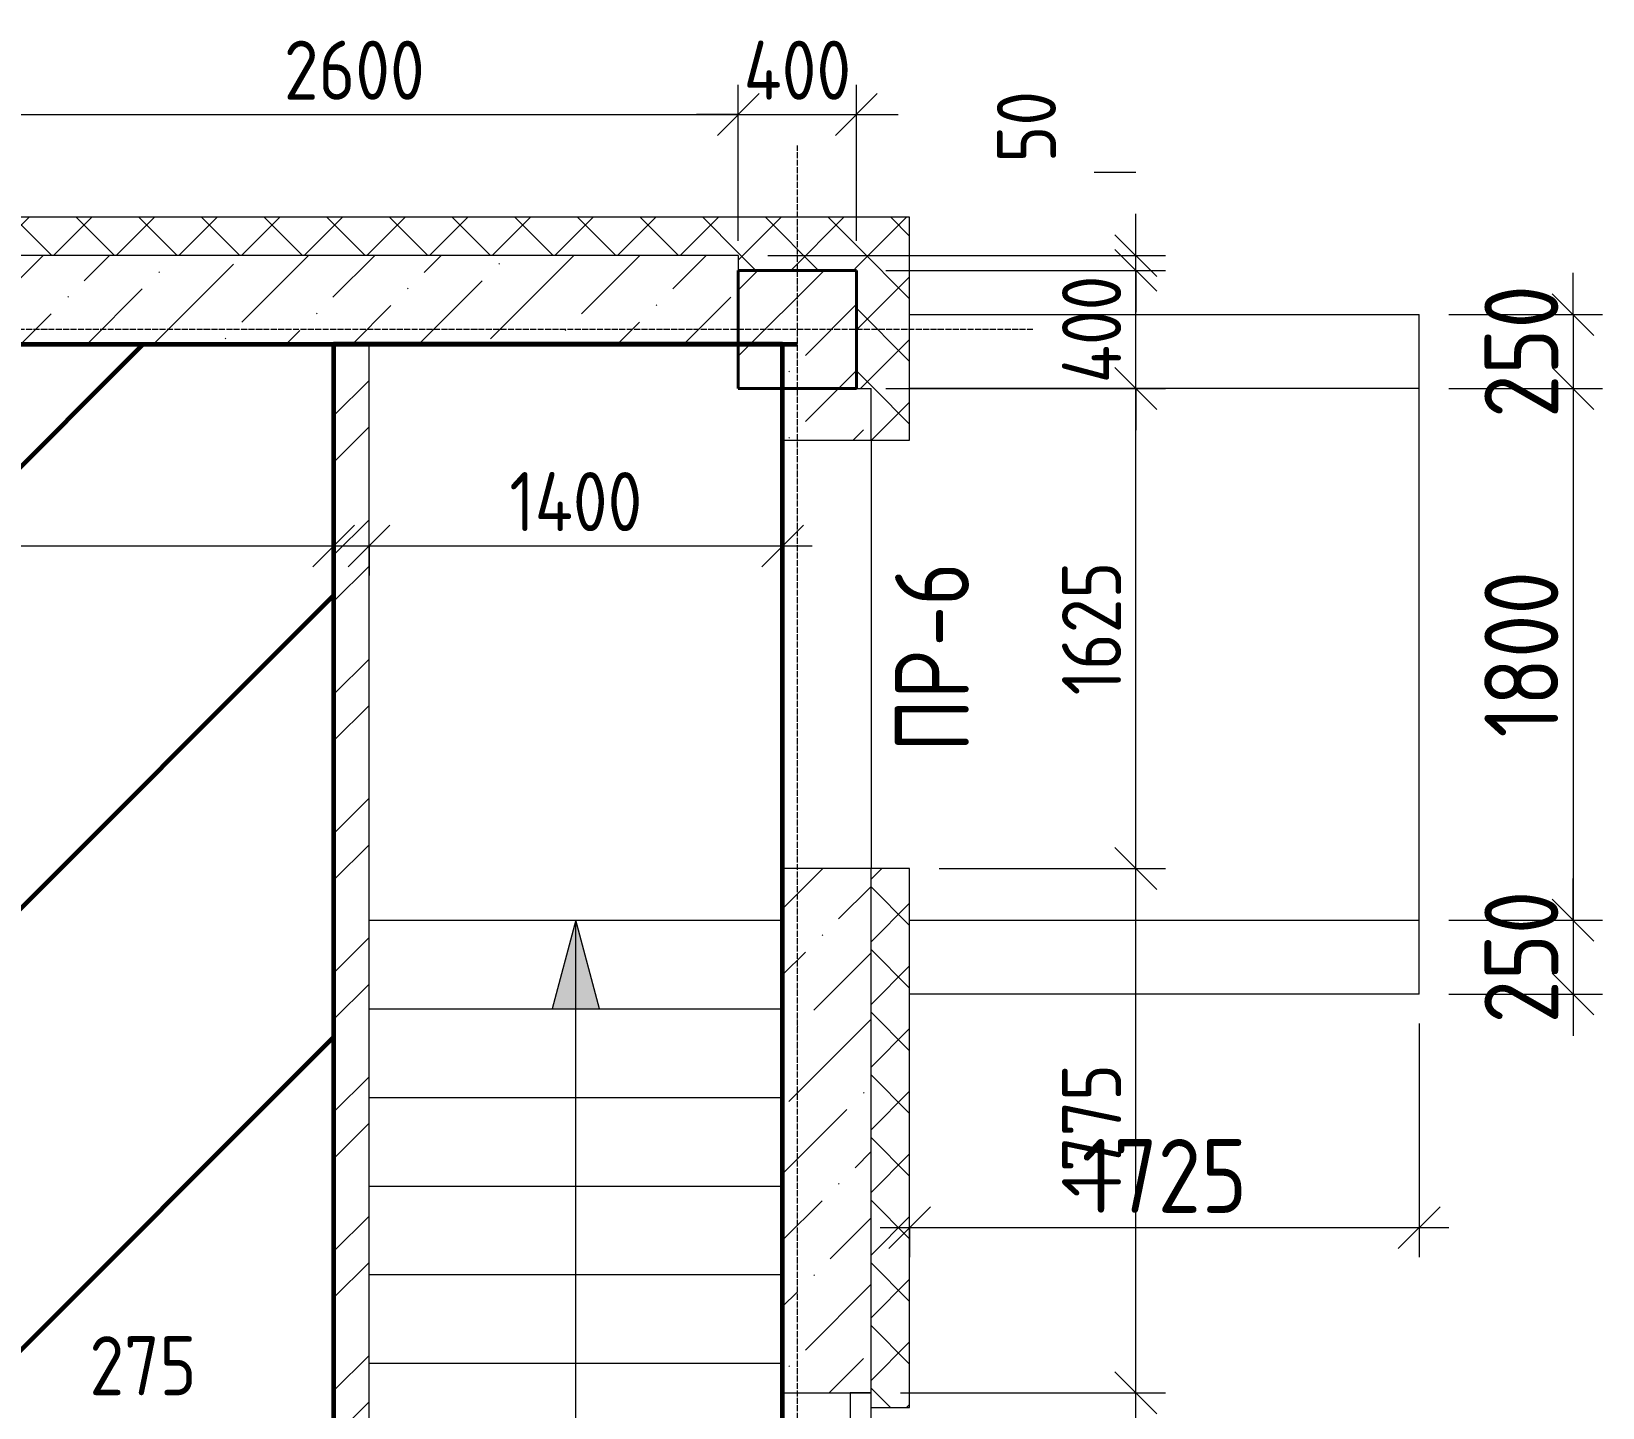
# Model space of a CAD drawing. Header units: millimetres. Extents: x -56773 to 323062, y -262288 to 76460.
# Drawn here: x 60291 to 65610, y -43110 to -38451 of the extents above; entities that cross this region are included whole.
import ezdxf

# ---------------------------------------------------------------- set-up
doc = ezdxf.new("R2010")
doc.units = ezdxf.units.MM
doc.linetypes.add('ADSK_Линия сетки', pattern=[25, 20, -2.5, 0, -2.5])
for name, color, linetype, lineweight in [('1.1)Стяжка керамзит  2 этаж', 5, 'Continuous', 60), ('3.1 Штукатурка внешн стен', 5, 'Continuous', 60), ('_ Окна', 7, 'Continuous', 18), ('Лестницы', 7, 'Continuous', 9), ('Марки', 7, 'Continuous', 20), ('Несущие колонны', 7, 'Continuous', 18), ('Окна', 7, 'Continuous', 9), ('Оси', 7, 'Continuous', 9), ('Перекрытие', 7, 'Continuous', 18), ('Размеры', 7, 'Continuous', 9), ('Стены внутренние', 7, 'Continuous', 18), ('Стены наружные', 7, 'Continuous', 18), ('Стены несущие', 7, 'Continuous', 30), ('Стены отделка', 7, 'Continuous', 30), ('Стены штриховка', 7, 'Continuous', 9), ('Стрелки вверх', 7, 'Continuous', 18)]:
    doc.layers.add(name, color=color, linetype=linetype, lineweight=lineweight)
doc.styles.add('GOST Common_2', font='', dxfattribs={"width": 0.9, "height": 250})
doc.styles.add('GOST Common_3', font='', dxfattribs={"width": 0.9, "height": 200})
doc.styles.add('GOST Common_5', font='', dxfattribs={"width": 0.85, "height": 250})
doc.styles.get('GOST Common_2').set_extended_font_data('GOST Common')
doc.styles.get('GOST Common_3').set_extended_font_data('GOST Common')
doc.styles.get('GOST Common_5').set_extended_font_data('GOST Common')
doc.dimstyles.new('ADSK_Основной_2_0', dxfattribs={"dimscale": 304.8, "dimtxt": 201.142999, "dimasz": 0.463911, "dimexe": 0.328084, "dimexo": 0.328084, "dimgap": 0.164042, "dimtad": 1, "dimdec": 3, "dimrnd": 0.001, "dimdsep": 46, "dimtxsty": 'GOST Common_3', "dimblk1": 'OBLIQUE', "dimblk2": 'OBLIQUE', "dimsah": 1, "dimcen": 0.09, "dimdle": 0.328084, "dimazin": 2, "dimtfac": 1, "dimtdec": 4, "dimtix": 1, "dimtmove": 0, "dimatfit": 3, "dimfxl": 1, "dimtvp": 1, "dimtolj": 1, "dimtzin": 0, "dimlwd": 20, "dimlwe": 20, "dimarcsym": 2})
doc.dimstyles.new('ADSK_Основной_2_0_1', dxfattribs={"dimscale": 304.8, "dimtxt": 201.142999, "dimasz": 0.463911, "dimexe": 0.328084, "dimexo": 0.328084, "dimgap": 0.164042, "dimtad": 1, "dimdec": 3, "dimrnd": 0.001, "dimdsep": 46, "dimtxsty": 'GOST Common_3', "dimblk1": 'OBLIQUE', "dimblk2": 'OBLIQUE', "dimsah": 1, "dimcen": 0.09, "dimdle": 0.328084, "dimazin": 2, "dimtfac": 1, "dimtdec": 4, "dimtix": 1, "dimtmove": 1, "dimatfit": 3, "dimfxl": 1, "dimtvp": 1, "dimtolj": 1, "dimtzin": 0, "dimlwd": 20, "dimlwe": 20, "dimarcsym": 2})
doc.dimstyles.new('ADSK_Основной_2_0_2', dxfattribs={"dimscale": 304.8, "dimtxt": 201.142999, "dimasz": 0.463911, "dimexe": 0.328084, "dimexo": 0.328084, "dimgap": 0.164042, "dimtad": 1, "dimdec": 3, "dimrnd": 0.001, "dimdsep": 46, "dimtxsty": 'GOST Common_3', "dimblk1": 'OBLIQUE', "dimblk2": 'OBLIQUE', "dimsah": 1, "dimcen": 0.09, "dimdle": 0.328084, "dimazin": 2, "dimtfac": 1, "dimtdec": 4, "dimtix": 1, "dimtmove": 0, "dimatfit": 3, "dimfxl": 1, "dimtvp": 1, "dimtolj": 1, "dimtzin": 0, "dimlwd": 20, "dimlwe": 20, "dimarcsym": 2})
doc.dimstyles.new('ADSK_Основной_2_0_3', dxfattribs={"dimscale": 304.8, "dimtxt": 201.142999, "dimasz": 0.463911, "dimexe": 0.328084, "dimexo": 0.328084, "dimgap": 0.164042, "dimtad": 1, "dimdec": 3, "dimrnd": 0.001, "dimdsep": 46, "dimtxsty": 'GOST Common_2', "dimblk1": 'OBLIQUE', "dimblk2": 'OBLIQUE', "dimsah": 1, "dimcen": 0.09, "dimdle": 0.328084, "dimazin": 2, "dimtfac": 1, "dimtdec": 4, "dimtix": 1, "dimtmove": 0, "dimatfit": 3, "dimfxl": 1, "dimtvp": 1, "dimtolj": 1, "dimtzin": 0, "dimlwd": 20, "dimlwe": 20, "dimarcsym": 2})
pattern_1 = [(45, (1283.93, -48864.63), (84.18955, 308.69595), [396.875, -79.375, 3.353, -76.022])]
pattern_2 = [(45, (1283.93, -48864.63), (-106.066, 106.066), []), (135, (1283.93, -48864.63), (-106.066, -106.066), [])]

# ---------------------------------------------------------------- blocks, each defined once
blk = doc.blocks.new('ADSK_КолоннаЖБ_Прямоугольная - 400x400 мм-1807143-Кладочный план 1-го этажа')
at = {"layer": 'Несущие колонны', "lineweight": 40}
for p, q in [((-200, 200), (200, 200)), ((-200, -200), (-200, 200)), ((200, 200), (200, -200)), ((200, -200), (-200, -200))]:
    blk.add_line(p, q, dxfattribs=at)
blk = doc.blocks.new('ОКНО L03 _2СТ_RS - ОК-1_1600х2000h_противоударное-3556409-Кладочный план 1-го этажа')
at = {"layer": '_ Окна'}
for p, q in [((-838.1, 149), (761.9, 149)), ((-838.1, 149), (-838.1, 79)), ((-838.1, 149), (-833.1, 149)), ((761.9, 149), (756.9, 149)), ((761.9, 149), (761.9, 79)), ((-838.1, 79), (761.9, 79)), ((-838.1, 79), (-803.1, 79)), ((761.9, 79), (726.9, 79))]:
    blk.add_line(p, q, dxfattribs=at)
blk = doc.blocks.new('_Oblique')
at = {"color": 0, "linetype": 'ByBlock', "lineweight": -2}
blk.add_line((-0.5, -0.5), (0.5, 0.5), dxfattribs=at)
blk = doc.blocks.new('*D4255')
at = {"layer": 'Defpoints', "color": 0, "transparency": 16777216}
for p in [(62683.9, -38732.1), (60083.9, -39210.7), (62683.9, -39259.7)]:
    blk.add_point(p, dxfattribs=at)
at = {"layer": 'Размеры', "color": 0, "lineweight": 20, "transparency": 16777216}
for p, q in [((60083.9, -39110.7), (60083.9, -38632.1)), ((62683.9, -39159.7), (62683.9, -38632.1)), ((59983.9, -38732.1), (62783.9, -38732.1))]:
    blk.add_line(p, q, dxfattribs=at)
at = {"layer": 'Размеры', "color": 0, "lineweight": 20, "transparency": 16777216, "xscale": 141.4, "yscale": 141.4, "zscale": 141.4, "rotation": 180}
blk.add_blockref('_Oblique', (60083.9, -38732.1), dxfattribs=at)
at = {"layer": 'Размеры', "color": 0, "lineweight": 20, "transparency": 16777216, "xscale": 141.4, "yscale": 141.4, "zscale": 141.4}
blk.add_blockref('_Oblique', (62683.9, -38732.1), dxfattribs=at)
at = {"layer": 'Размеры', "color": 0, "lineweight": 9, "transparency": 16777216, "insert": (61383.9, -38582.1), "char_height": 200, "width": 605.475, "attachment_point": 5, "style": 'GOST Common_3'}
blk.add_mtext('\\A1;2600', dxfattribs=at)
blk = doc.blocks.new('*D4256')
at = {"layer": 'Defpoints', "color": 0, "transparency": 16777216}
for p in [(63083.9, -38732.1), (62683.9, -39259.7), (63083.9, -39259.7)]:
    blk.add_point(p, dxfattribs=at)
at = {"layer": 'Размеры', "color": 0, "lineweight": 20, "transparency": 16777216}
for p, q in [((62683.9, -39159.7), (62683.9, -38632.1)), ((63083.9, -39159.7), (63083.9, -38632.1)), ((62683.9, -38732.1), (62542.5, -38732.1)), ((62683.9, -38732.1), (63083.9, -38732.1)), ((63083.9, -38732.1), (63225.3, -38732.1))]:
    blk.add_line(p, q, dxfattribs=at)
at = {"layer": 'Размеры', "color": 0, "lineweight": 20, "transparency": 16777216, "xscale": 141.4, "yscale": 141.4, "zscale": 141.4}
blk.add_blockref('_Oblique', (62683.9, -38732.1), dxfattribs=at)
at = {"layer": 'Размеры', "color": 0, "lineweight": 20, "transparency": 16777216, "xscale": 141.4, "yscale": 141.4, "zscale": 141.4, "rotation": 180}
blk.add_blockref('_Oblique', (63083.9, -38732.1), dxfattribs=at)
at = {"layer": 'Размеры', "color": 0, "lineweight": 9, "transparency": 16777216, "insert": (62883.9, -38582.1), "char_height": 200, "width": 474.561, "attachment_point": 5, "style": 'GOST Common_3'}
blk.add_mtext('\\A1;400', dxfattribs=at)
blk = doc.blocks.new('*D4267')
at = {"layer": 'Defpoints', "color": 0, "transparency": 16777216}
for p in [(63132.9, -43059.7), (64029.9, -43059.7), (63132.9, -44659.7)]:
    blk.add_point(p, dxfattribs=at)
at = {"layer": 'Размеры', "color": 0, "lineweight": 20, "transparency": 16777216}
for p, q in [((64029.9, -44759.7), (64029.9, -42959.7)), ((63232.9, -43059.7), (64129.9, -43059.7)), ((63232.9, -44659.7), (64129.9, -44659.7))]:
    blk.add_line(p, q, dxfattribs=at)
at = {"layer": 'Размеры', "color": 0, "lineweight": 20, "transparency": 16777216, "xscale": 141.4, "yscale": 141.4, "zscale": 141.4}
for p, rotation in [((64029.9, -43059.7), 90), ((64029.9, -44659.7), 270)]:
    blk.add_blockref('_Oblique', p, dxfattribs=dict(at, rotation=rotation))
at = {"layer": 'Размеры', "color": 0, "lineweight": 9, "transparency": 16777216, "insert": (63879.9, -43859.7), "char_height": 200, "width": 560.473, "attachment_point": 5, "rotation": 90, "style": 'GOST Common_3'}
blk.add_mtext('\\A1;1600', dxfattribs=at)
blk = doc.blocks.new('*D4268')
at = {"layer": 'Defpoints', "color": 0, "transparency": 16777216}
for p in [(63263.9, -41284.7), (64029.9, -41284.7), (63132.9, -43059.7)]:
    blk.add_point(p, dxfattribs=at)
at = {"layer": 'Размеры', "color": 0, "lineweight": 20, "transparency": 16777216}
for p, q in [((64029.9, -43159.7), (64029.9, -41184.7)), ((63363.9, -41284.7), (64129.9, -41284.7)), ((63232.9, -43059.7), (64129.9, -43059.7))]:
    blk.add_line(p, q, dxfattribs=at)
at = {"layer": 'Размеры', "color": 0, "lineweight": 20, "transparency": 16777216, "xscale": 141.4, "yscale": 141.4, "zscale": 141.4}
for p, rotation in [((64029.9, -41284.7), 90), ((64029.9, -43059.7), 270)]:
    blk.add_blockref('_Oblique', p, dxfattribs=dict(at, rotation=rotation))
at = {"layer": 'Размеры', "color": 0, "lineweight": 9, "transparency": 16777216, "insert": (63879.9, -42172.2), "char_height": 200, "width": 560.473, "attachment_point": 5, "rotation": 90, "style": 'GOST Common_3'}
blk.add_mtext('\\A1;1775', dxfattribs=at)
blk = doc.blocks.new('*D4269')
at = {"layer": 'Defpoints', "color": 0, "transparency": 16777216}
for p in [(63083.9, -39659.7), (64029.9, -39659.7), (63263.9, -41284.7)]:
    blk.add_point(p, dxfattribs=at)
at = {"layer": 'Размеры', "color": 0, "lineweight": 20, "transparency": 16777216}
for p, q in [((64029.9, -41384.7), (64029.9, -39559.7)), ((63183.9, -39659.7), (64129.9, -39659.7)), ((63363.9, -41284.7), (64129.9, -41284.7))]:
    blk.add_line(p, q, dxfattribs=at)
at = {"layer": 'Размеры', "color": 0, "lineweight": 20, "transparency": 16777216, "xscale": 141.4, "yscale": 141.4, "zscale": 141.4}
for p, rotation in [((64029.9, -39659.7), 90), ((64029.9, -41284.7), 270)]:
    blk.add_blockref('_Oblique', p, dxfattribs=dict(at, rotation=rotation))
at = {"layer": 'Размеры', "color": 0, "lineweight": 9, "transparency": 16777216, "insert": (63879.9, -40472.2), "char_height": 200, "width": 560.473, "attachment_point": 5, "rotation": 90, "style": 'GOST Common_3'}
blk.add_mtext('\\A1;1625', dxfattribs=at)
blk = doc.blocks.new('*D4270')
at = {"layer": 'Defpoints', "color": 0, "transparency": 16777216}
for p in [(63083.9, -39259.7), (64029.9, -39259.7), (63083.9, -39659.7)]:
    blk.add_point(p, dxfattribs=at)
at = {"layer": 'Размеры', "color": 0, "lineweight": 20, "transparency": 16777216}
for p, q in [((64029.9, -39259.7), (64029.9, -39118.3)), ((63183.9, -39259.7), (64129.9, -39259.7)), ((64029.9, -39659.7), (64029.9, -39259.7)), ((63183.9, -39659.7), (64129.9, -39659.7)), ((64029.9, -39659.7), (64029.9, -39801.1))]:
    blk.add_line(p, q, dxfattribs=at)
at = {"layer": 'Размеры', "color": 0, "lineweight": 20, "transparency": 16777216, "xscale": 141.4, "yscale": 141.4, "zscale": 141.4}
for p, rotation in [((64029.9, -39259.7), 270), ((64029.9, -39659.7), 90)]:
    blk.add_blockref('_Oblique', p, dxfattribs=dict(at, rotation=rotation))
at = {"layer": 'Размеры', "color": 0, "lineweight": 9, "transparency": 16777216, "insert": (63879.9, -39459.7), "char_height": 200, "width": 474.561, "attachment_point": 5, "rotation": 90, "style": 'GOST Common_3'}
blk.add_mtext('\\A1;400', dxfattribs=at)
blk = doc.blocks.new('*D4147')
at = {"layer": 'Defpoints', "color": 0, "transparency": 16777216}
for p in [(62683.9, -39209.7), (64029.9, -39209.7), (63083.9, -39259.7)]:
    blk.add_point(p, dxfattribs=at)
at = {"layer": 'Размеры', "color": 0, "lineweight": 20, "transparency": 16777216}
for p, q in [((63888.5, -38926.9), (64029.9, -38926.9)), ((64029.9, -39209.7), (64029.9, -39068.3)), ((62783.9, -39209.7), (64129.9, -39209.7)), ((64029.9, -39259.7), (64029.9, -39209.7)), ((63183.9, -39259.7), (64129.9, -39259.7)), ((64029.9, -39259.7), (64029.9, -39401.1))]:
    blk.add_line(p, q, dxfattribs=at)
at = {"layer": 'Размеры', "color": 0, "lineweight": 20, "transparency": 16777216, "xscale": 141.4, "yscale": 141.4, "zscale": 141.4}
for p, rotation in [((64029.9, -39209.7), 270), ((64029.9, -39259.7), 90)]:
    blk.add_blockref('_Oblique', p, dxfattribs=dict(at, rotation=rotation))
at = {"layer": 'Размеры', "color": 0, "lineweight": 9, "transparency": 16777216, "insert": (63559.5, -38894.9), "char_height": 200, "width": 302.737, "attachment_point": 1, "rotation": 90, "line_spacing_factor": 1.022761, "style": 'GOST Common_3'}
blk.add_mtext('\\A1;50', dxfattribs=at)
blk = doc.blocks.new('*D4142')
at = {"layer": 'Defpoints', "color": 0, "transparency": 16777216}
for p in [(61313.9, -43678.4), (61313.9, -43778.4), (61038.9, -43956.6)]:
    blk.add_point(p, dxfattribs=at)
at = {"layer": 'Размеры', "color": 0, "lineweight": 20, "transparency": 16777216}
for p, q in [((60991.3, -43184.6), (60428.5, -43184.6)), ((61176.4, -43778.4), (60991.3, -43184.6)), ((61038.9, -43856.6), (61038.9, -43678.4)), ((60938.9, -43778.4), (61413.9, -43778.4)), ((61313.9, -43778.4), (61313.9, -43878.4))]:
    blk.add_line(p, q, dxfattribs=at)
at = {"layer": 'Размеры', "color": 0, "lineweight": 20, "transparency": 16777216, "xscale": 141.4, "yscale": 141.4, "zscale": 141.4, "rotation": 180}
blk.add_blockref('_Oblique', (61038.9, -43778.4), dxfattribs=at)
at = {"layer": 'Размеры', "color": 0, "lineweight": 20, "transparency": 16777216, "xscale": 141.4, "yscale": 141.4, "zscale": 141.4}
blk.add_blockref('_Oblique', (61313.9, -43778.4), dxfattribs=at)
at = {"layer": 'Размеры', "color": 0, "lineweight": 9, "transparency": 16777216, "insert": (60487.2, -42867.9), "char_height": 200, "width": 454.106, "attachment_point": 1, "line_spacing_factor": 1.022761, "style": 'GOST Common_3'}
blk.add_mtext('\\A1;275', dxfattribs=at)
blk = doc.blocks.new('*D3874')
at = {"layer": 'Defpoints', "color": 0, "transparency": 16777216}
for p in [(61433.9, -40092.6), (62833.9, -40092.6), (62833.9, -40192.6)]:
    blk.add_point(p, dxfattribs=at)
at = {"layer": 'Размеры', "color": 0, "lineweight": 20, "transparency": 16777216}
for p, q in [((61333.9, -40192.6), (62933.9, -40192.6)), ((61433.9, -40192.6), (61433.9, -40292.6)), ((62833.9, -40192.6), (62833.9, -40292.6))]:
    blk.add_line(p, q, dxfattribs=at)
at = {"layer": 'Размеры', "color": 0, "lineweight": 20, "transparency": 16777216, "xscale": 141.4, "yscale": 141.4, "zscale": 141.4, "rotation": 180}
blk.add_blockref('_Oblique', (61433.9, -40192.6), dxfattribs=at)
at = {"layer": 'Размеры', "color": 0, "lineweight": 20, "transparency": 16777216, "xscale": 141.4, "yscale": 141.4, "zscale": 141.4}
blk.add_blockref('_Oblique', (62833.9, -40192.6), dxfattribs=at)
at = {"layer": 'Размеры', "color": 0, "lineweight": 9, "transparency": 16777216, "insert": (62133.9, -40042.6), "char_height": 200, "width": 580.928, "attachment_point": 5, "style": 'GOST Common_3'}
blk.add_mtext('\\A1;1400', dxfattribs=at)
blk = doc.blocks.new('*D3875')
at = {"layer": 'Defpoints', "color": 0, "transparency": 16777216}
for p in [(57613.9, -40092.6), (61313.9, -40092.6), (61313.9, -40192.6)]:
    blk.add_point(p, dxfattribs=at)
at = {"layer": 'Размеры', "color": 0, "lineweight": 20, "transparency": 16777216}
for p, q in [((57513.9, -40192.6), (61413.9, -40192.6)), ((57613.9, -40192.6), (57613.9, -40292.6)), ((61313.9, -40192.6), (61313.9, -40292.6))]:
    blk.add_line(p, q, dxfattribs=at)
at = {"layer": 'Размеры', "color": 0, "lineweight": 20, "transparency": 16777216, "xscale": 141.4, "yscale": 141.4, "zscale": 141.4, "rotation": 180}
blk.add_blockref('_Oblique', (57613.9, -40192.6), dxfattribs=at)
at = {"layer": 'Размеры', "color": 0, "lineweight": 20, "transparency": 16777216, "xscale": 141.4, "yscale": 141.4, "zscale": 141.4}
blk.add_blockref('_Oblique', (61313.9, -40192.6), dxfattribs=at)
at = {"layer": 'Размеры', "color": 0, "lineweight": 9, "transparency": 16777216, "insert": (59463.9, -40042.6), "char_height": 200, "width": 605.475, "attachment_point": 5, "style": 'GOST Common_3'}
blk.add_mtext('\\A1;3700', dxfattribs=at)
blk = doc.blocks.new('*D3904')
at = {"layer": 'Defpoints', "color": 0, "transparency": 16777216}
for p in [(64988.9, -39409.7), (64988.9, -39659.7), (65510, -39659.7)]:
    blk.add_point(p, dxfattribs=at)
at = {"layer": 'Размеры', "color": 0, "lineweight": 20, "transparency": 16777216}
for p, q in [((65510, -39409.7), (65510, -39268.3)), ((65088.9, -39409.7), (65610, -39409.7)), ((65510, -39409.7), (65510, -39659.7)), ((65088.9, -39659.7), (65610, -39659.7)), ((65510, -39659.7), (65510, -39801.1))]:
    blk.add_line(p, q, dxfattribs=at)
at = {"layer": 'Размеры', "color": 0, "lineweight": 20, "transparency": 16777216, "xscale": 141.4, "yscale": 141.4, "zscale": 141.4}
for p, rotation in [((65510, -39409.7), 270), ((65510, -39659.7), 90)]:
    blk.add_blockref('_Oblique', p, dxfattribs=dict(at, rotation=rotation))
at = {"layer": 'Размеры', "color": 0, "lineweight": 9, "transparency": 16777216, "insert": (65335, -39534.7), "char_height": 250, "width": 454.106, "attachment_point": 5, "rotation": 90, "style": 'GOST Common_2'}
blk.add_mtext('\\A1;250', dxfattribs=at)
blk = doc.blocks.new('*D3905')
at = {"layer": 'Defpoints', "color": 0, "transparency": 16777216}
for p in [(64988.9, -39659.7), (64988.9, -41459.7), (65510, -41459.7)]:
    blk.add_point(p, dxfattribs=at)
at = {"layer": 'Размеры', "color": 0, "lineweight": 20, "transparency": 16777216}
for p, q in [((65510, -39559.7), (65510, -41559.7)), ((65088.9, -39659.7), (65610, -39659.7)), ((65088.9, -41459.7), (65610, -41459.7))]:
    blk.add_line(p, q, dxfattribs=at)
at = {"layer": 'Размеры', "color": 0, "lineweight": 20, "transparency": 16777216, "xscale": 141.4, "yscale": 141.4, "zscale": 141.4}
for p, rotation in [((65510, -39659.7), 90), ((65510, -41459.7), 270)]:
    blk.add_blockref('_Oblique', p, dxfattribs=dict(at, rotation=rotation))
at = {"layer": 'Размеры', "color": 0, "lineweight": 9, "transparency": 16777216, "insert": (65335, -40559.7), "char_height": 250, "width": 560.473, "attachment_point": 5, "rotation": 90, "style": 'GOST Common_2'}
blk.add_mtext('\\A1;1800', dxfattribs=at)
blk = doc.blocks.new('*D3906')
at = {"layer": 'Defpoints', "color": 0, "transparency": 16777216}
for p in [(64988.9, -41459.7), (64988.9, -41709.7), (65510, -41709.7)]:
    blk.add_point(p, dxfattribs=at)
at = {"layer": 'Размеры', "color": 0, "lineweight": 20, "transparency": 16777216}
for p, q in [((65510, -41459.7), (65510, -41318.3)), ((65088.9, -41459.7), (65610, -41459.7)), ((65510, -41459.7), (65510, -41709.7)), ((65088.9, -41709.7), (65610, -41709.7)), ((65510, -41709.7), (65510, -41851.1))]:
    blk.add_line(p, q, dxfattribs=at)
at = {"layer": 'Размеры', "color": 0, "lineweight": 20, "transparency": 16777216, "xscale": 141.4, "yscale": 141.4, "zscale": 141.4}
for p, rotation in [((65510, -41459.7), 270), ((65510, -41709.7), 90)]:
    blk.add_blockref('_Oblique', p, dxfattribs=dict(at, rotation=rotation))
at = {"layer": 'Размеры', "color": 0, "lineweight": 9, "transparency": 16777216, "insert": (65335, -41584.7), "char_height": 250, "width": 454.106, "attachment_point": 5, "rotation": 90, "style": 'GOST Common_2'}
blk.add_mtext('\\A1;250', dxfattribs=at)
blk = doc.blocks.new('*D3907')
at = {"layer": 'Defpoints', "color": 0, "transparency": 16777216}
for p in [(64988.9, -41709.7), (63263.9, -42400.4), (64988.9, -42500.4)]:
    blk.add_point(p, dxfattribs=at)
at = {"layer": 'Размеры', "color": 0, "lineweight": 20, "transparency": 16777216}
for p, q in [((64988.9, -41809.7), (64988.9, -42600.4)), ((63163.9, -42500.4), (65088.9, -42500.4)), ((63263.9, -42500.4), (63263.9, -42600.4))]:
    blk.add_line(p, q, dxfattribs=at)
at = {"layer": 'Размеры', "color": 0, "lineweight": 20, "transparency": 16777216, "xscale": 141.4, "yscale": 141.4, "zscale": 141.4, "rotation": 180}
blk.add_blockref('_Oblique', (63263.9, -42500.4), dxfattribs=at)
at = {"layer": 'Размеры', "color": 0, "lineweight": 20, "transparency": 16777216, "xscale": 141.4, "yscale": 141.4, "zscale": 141.4}
blk.add_blockref('_Oblique', (64988.9, -42500.4), dxfattribs=at)
at = {"layer": 'Размеры', "color": 0, "lineweight": 9, "transparency": 16777216, "insert": (64126.4, -42325.4), "char_height": 250, "width": 560.473, "attachment_point": 5, "style": 'GOST Common_2'}
blk.add_mtext('\\A1;1725', dxfattribs=at)

msp = doc.modelspace()

# ---------------------------------------------------------------- hatches: boundary and pattern name
at = {"layer": '1.1)Стяжка керамзит  2 этаж', "transparency": 33554687}
h = msp.add_hatch(dxfattribs=at)
h.set_pattern_fill('ANSI31', color=5, scale=333)
h.paths.add_polyline_path([(61313.9343, -39509.6624), (60083.9343, -39509.6624), (57883.9343, -39509.6624), (57613.9343, -39509.6624), (57613.9343, -42934.6624), (57488.9343, -42934.6624), (57488.9343, -39509.6624), (57083.9343, -39509.6624), (57083.9343, -39659.6624), (56683.9343, -39659.6624), (56683.9343, -39509.6624), (56383.9343, -39509.6624), (55183.9343, -39509.6624), (54688.9343, -39509.6624), (54688.9343, -42934.6624), (54563.9343, -42934.6624), (54563.9343, -41884.6624), (54323.9343, -41884.6624), (54323.9343, -41759.6624), (54563.9343, -41759.6624), (54563.9343, -39509.6624), (54323.9343, -39509.6624), (54323.9343, -39260.0253), (53173.9343, -39260.0253), (53173.9343, -39509.6624), (52763.9343, -39509.6624), (52763.9343, -40559.6624), (50983.9343, -40559.6624), (50983.9343, -41759.6624), (53173.9343, -41759.6624), (53173.9343, -41784.6624), (53173.9343, -41884.6624), (50983.9343, -41884.6624), (50983.9343, -43859.6624), (50858.9343, -43859.6624), (50858.9343, -42359.6624), (50608.9343, -42359.6624), (50608.9343, -45184.6624), (50858.9343, -45184.6624), (50858.9343, -44959.6624), (50983.9343, -44959.6624), (50983.9343, -45184.6624), (51558.9343, -45184.6624), (51558.9343, -46034.6624), (51691.5932, -46034.6624), (51691.5932, -46134.6624), (54563.9343, -46134.6624), (54563.9343, -44034.6624), (54688.9343, -44034.6624), (54688.9343, -46134.6624), (56108.9343, -46134.6624), (56108.9343, -45184.6624), (57488.9343, -45184.6624), (57488.9343, -44034.6624), (57613.9343, -44034.6624), (57613.9343, -46134.6624), (58213.9343, -46134.6624), (58213.9343, -46259.6624), (61513.9343, -46259.6624), (61513.9343, -46134.6624), (62833.9343, -46134.6624), (62833.9343, -45909.6624), (62283.9343, -45909.6624), (62283.9343, -45659.6624), (61313.9343, -45659.6624), (61313.9343, -44259.6624), (61038.9343, -44259.6624), (61038.9343, -44059.6624), (61313.9343, -44059.6624)])
h.paths.add_polyline_path([(59338.9343, -46159.6624), (59488.9343, -46159.6624), (59488.9343, -46234.6624), (59338.9343, -46234.6624)], flags=16)
h.paths.add_polyline_path([(62833.9343, -48459.6624), (62833.9343, -46859.6624), (62833.9343, -46259.6624), (51691.5932, -46259.6624), (51691.5932, -55809.6624), (53283.9343, -55809.6624), (54483.9343, -55809.6624), (56083.9343, -55809.6624), (56683.9343, -55809.6624), (56683.9343, -55659.6624), (57083.9343, -55659.6624), (57083.9343, -55809.6624), (57683.9343, -55809.6624), (60083.9343, -55809.6624), (60388.9343, -55809.6624), (60388.9343, -55759.6624), (60388.9343, -54684.6624), (60388.9343, -54634.6624), (60488.9343, -54634.6624), (60488.9343, -54684.6624), (60488.9343, -55759.6624), (60488.9343, -55809.6624), (62683.9343, -55809.6624), (62683.9343, -55659.6624), (63038.9343, -55659.6624), (63038.9343, -55359.6624), (63038.9343, -54684.6624), (63038.9343, -54634.6624), (63083.9343, -54634.6624), (63083.9343, -53384.6624), (63038.9343, -53384.6624), (63038.9343, -53334.6624), (63038.9343, -52584.6624), (63038.9343, -52534.6624), (63083.9343, -52534.6624), (63083.9343, -51084.6624), (63038.9343, -51084.6624), (63038.9343, -51034.6624), (63038.9343, -50909.6624), (63038.9343, -50709.6624), (62988.9343, -50709.6624), (62197.2677, -50709.6624), (62147.2677, -50709.6624), (61330.601, -50709.6624), (61280.601, -50709.6624), (60488.9343, -50709.6624), (60488.9343, -51034.6624), (60488.9343, -51084.6624), (60388.9343, -51084.6624), (60388.9343, -51034.6624), (60388.9343, -50709.6624), (60388.9343, -50609.6624), (60488.9343, -50609.6624), (61280.601, -50609.6624), (61330.601, -50609.6624), (62147.2677, -50609.6624), (62197.2677, -50609.6624), (62833.9343, -50609.6624), (62833.9343, -50059.6624), (62683.9343, -50059.6624), (62683.9343, -49659.6624), (62833.9343, -49659.6624)])
h.paths.add_polyline_path([(56108.9343, -49384.6624), (57858.9343, -49384.6624), (57858.9343, -50134.6624), (56108.9343, -50134.6624)], flags=16)
h.paths.add_polyline_path([(56133.9343, -49409.6624), (57833.9343, -49409.6624), (57833.9343, -50109.6624), (56133.9343, -50109.6624)], flags=0)
h.paths.add_polyline_path([(56183.9343, -49459.6624), (57008.9343, -49459.6624), (57008.9343, -49659.6624), (57058.9343, -49659.6624), (57058.9343, -49459.6624), (57083.9343, -49459.6624), (57783.9343, -49459.6624), (57783.9343, -50059.6624), (56183.9343, -50059.6624)], flags=0)
h.paths.add_polyline_path([(56683.9343, -49659.6624), (57083.9343, -49659.6624), (57083.9343, -50059.6624), (56683.9343, -50059.6624)], flags=0)
h.paths.add_polyline_path([(60388.9343, -52534.6624), (60488.9343, -52534.6624), (60488.9343, -52584.6624), (60488.9343, -53334.6624), (60488.9343, -53384.6624), (60388.9343, -53384.6624), (60388.9343, -53334.6624), (60388.9343, -52584.6624)], flags=16)
h.paths.add_polyline_path([(60451.4343, -52584.6624), (60451.4343, -53334.6624), (60426.4343, -53334.6624), (60426.4343, -52584.6624)], flags=0)
h.paths.add_polyline_path([(62978.3843, -53059.6624), (62992.3843, -53059.6624), (62992.3843, -53709.6624), (62978.3843, -53709.6624)], flags=16)
h.paths.add_polyline_path([(62978.3843, -54309.6624), (62992.3843, -54309.6624), (62992.3843, -54959.6624), (62978.3843, -54959.6624)], flags=16)
h.paths.add_polyline_path([(51558.9343, -51734.6624), (51233.9343, -51734.6624), (51233.9343, -51709.6624), (51233.9343, -51609.6624), (51558.9343, -51609.6624), (51558.9343, -51384.6624), (51691.5932, -51384.6624), (51691.5932, -50484.6624), (51558.9343, -50484.6624), (51558.9343, -50134.6624), (46883.9343, -50134.6624), (46883.9343, -55659.6624), (47283.9343, -55659.6624), (47283.9343, -55809.6624), (48183.9343, -55809.6624), (49783.9343, -55809.6624), (50683.9343, -55809.6624), (50683.9343, -55659.6624), (51083.9343, -55659.6624), (51083.9343, -55809.6624), (51558.9343, -55809.6624)])
at = {"layer": 'Несущие колонны', "lineweight": 9}
h = msp.add_hatch(dxfattribs=at)
h.set_pattern_fill('FP_3', color=256, style=0, pattern_type=2)
h.set_pattern_definition([(45, (1283.93, -48864.63), (-224.5064, 224.5064), []), (45, (1508.44, -48864.63), (-224.5064, 224.5064), [396.875, -79.375, 3.353, -76.022])])
h.paths.add_polyline_path([(62683.9343, -39659.6624), (63083.9343, -39659.6624), (63083.9343, -39259.6624), (62683.9343, -39259.6624)])
at = {"layer": 'Стены внутренние', "lineweight": 9}
h = msp.add_hatch(dxfattribs=at)
h.set_pattern_fill('FP_1', color=256, style=0, pattern_type=2)
h.set_pattern_definition(pattern_1)
h.paths.add_polyline_path([(50883.9343, -39509.6624), (51023.9343, -39509.6624), (51023.9343, -39209.6624), (50883.9343, -39209.6624)])
h.paths.add_polyline_path([(55183.9343, -39509.6624), (55183.9343, -39210.6624), (54323.9343, -39209.6624), (54323.9343, -39509.6624), (54688.9343, -39509.6624)])
h.paths.add_polyline_path([(62683.9343, -39509.6624), (62683.9343, -39209.6624), (60083.9343, -39210.6624), (60083.9343, -39509.6624), (61433.9343, -39509.6624)])
h.paths.add_polyline_path([(52493.9343, -39509.6624), (53173.9343, -39509.6624), (53173.9343, -39209.6624), (52403.9343, -39209.6624), (52403.9343, -39509.6624), (52463.9343, -39509.6624)])
h.paths.add_polyline_path([(57883.9343, -39509.6624), (57883.9343, -39210.6624), (57083.9343, -39209.6624), (57083.9343, -39509.6624), (57613.9343, -39509.6624)])
h.paths.add_polyline_path([(56683.9343, -39509.6624), (56683.9343, -39209.6624), (56383.9343, -39210.6624), (56383.9343, -39509.6624)])
h = msp.add_hatch(dxfattribs=at)
h.set_pattern_fill('FP_5', color=256, style=0, pattern_type=2)
h.set_pattern_definition([(45, (1283.93, -48864.63), (-235.7317, 235.7317), []), (45, (1441.1, -48864.63), (-235.7317, 235.7317), [])])
h.paths.add_polyline_path([(61313.9343, -45659.6624), (61433.9343, -45659.6624), (61433.9343, -39509.6624), (61313.9343, -39509.6624), (61313.9343, -44259.6624)])
h = msp.add_hatch(dxfattribs=at)
h.set_pattern_fill('FP_1', color=256, style=0, pattern_type=2)
h.set_pattern_definition(pattern_1)
h.paths.add_polyline_path([(63133.9343, -50609.6624), (63133.9343, -50059.6624), (62833.9343, -50059.6624), (62833.9343, -50609.6624)])
h.paths.add_polyline_path([(63133.9343, -49659.6624), (63132.9343, -48459.6624), (62833.9343, -48459.6624), (62833.9343, -49659.6624)])
h.paths.add_polyline_path([(63132.9343, -46909.6624), (63133.9343, -46909.6624), (63133.9343, -45659.6624), (62833.9343, -45659.6624), (62833.9343, -46859.6624), (63132.9343, -46859.6624)])
h.paths.add_polyline_path([(62833.9343, -45259.6624), (63133.9343, -45259.6624), (63132.9343, -44659.6624), (62833.9343, -44659.6624)])
h.paths.add_polyline_path([(63133.9343, -43109.6624), (63133.9343, -41284.6624), (62833.9343, -41284.6624), (62833.9343, -43059.6624), (63132.9343, -43059.6624), (63132.9343, -43109.6624)])
h.paths.add_polyline_path([(63133.9343, -39834.6624), (63133.9343, -39659.6624), (62833.9343, -39659.6624), (62833.9343, -39834.6624)])
at = {"layer": 'Стены наружные', "lineweight": 9}
h = msp.add_hatch(dxfattribs=at)
h.set_pattern_fill('FP_4', color=256, style=0, pattern_type=2)
h.set_pattern_definition(pattern_2)
h.paths.add_polyline_path([(55233.9343, -39209.6624), (55233.9343, -39079.6624), (54323.9343, -39079.6624), (54323.9343, -39209.6624)])
h.paths.add_polyline_path([(52403.9343, -39209.6624), (53173.9343, -39209.6624), (53173.9343, -39079.6624), (52403.9343, -39079.6624)])
h.paths.add_polyline_path([(62683.9343, -39209.6624), (62683.9343, -39079.6624), (60033.9343, -39079.6624), (60033.9343, -39209.6624), (61329.6592, -39209.6624)])
h.paths.add_polyline_path([(51022.3524, -39209.6624), (51023.9343, -39209.6624), (51023.9343, -39079.6624), (50883.9343, -39079.6624), (50883.9343, -39209.6624)])
h.paths.add_polyline_path([(56683.9343, -39209.6624), (57933.9343, -39209.6624), (57933.9343, -39079.6624), (56333.9343, -39079.6624), (56333.9343, -39209.6624)])
h = msp.add_hatch(dxfattribs=at)
h.set_pattern_fill('FP_4', color=256, style=0, pattern_type=2)
h.set_pattern_definition(pattern_2)
h.paths.add_polyline_path([(63083.9343, -39259.6624), (63083.9343, -39079.6624), (62683.9343, -39079.6624), (62683.9343, -39259.6624)])
h = msp.add_hatch(dxfattribs=at)
h.set_pattern_fill('FP_4', color=256, style=0, pattern_type=2)
h.set_pattern_definition(pattern_2)
h.paths.add_polyline_path([(63263.9343, -39659.6624), (63263.9343, -39079.6624), (63083.9343, -39079.6624), (63083.9343, -39659.6624), (63133.9343, -39659.6624)])
h = msp.add_hatch(dxfattribs=at)
h.set_pattern_fill('FP_4', color=256, style=0, pattern_type=2)
h.set_pattern_definition(pattern_2)
h.paths.add_polyline_path([(63263.9343, -50609.6624), (63263.9343, -48409.6624), (63133.9343, -48409.6624), (63133.9343, -50609.6624)])
h.paths.add_polyline_path([(63133.9343, -46909.6624), (63263.9343, -46909.6624), (63263.9343, -44609.6624), (63133.9343, -44609.6624), (63133.9343, -46126.1139)])
h.paths.add_polyline_path([(63263.9343, -43109.6624), (63263.9343, -41284.6624), (63133.9343, -41284.6624), (63133.9343, -43109.6624)])
h.paths.add_polyline_path([(63133.9343, -39834.6624), (63263.9343, -39834.6624), (63263.9343, -39659.6624), (63133.9343, -39659.6624)])
at = {"layer": 'Стрелки вверх'}
msp.add_hatch(color=256, dxfattribs=at).paths.add_polyline_path([(62214.3191, -41759.6624), (62133.9343, -41459.6624), (62053.5496, -41759.6624)])

# ---------------------------------------------------------------- linework, layer by layer
at = {"layer": '1.1)Стяжка керамзит  2 этаж'}
msp.add_lwpolyline([(62833.9343, -39509.6624), (61313.9343, -39509.6624), (61313.9343, -45659.6624), (62833.9343, -45659.6624)], close=True, dxfattribs=at)
at = {"layer": '3.1 Штукатурка внешн стен'}
msp.add_lwpolyline([(50983.9343, -40559.6624), (52763.9343, -40559.6624), (52763.9343, -39509.6624), (54563.9343, -39509.6624), (62883.9343, -39509.6624)], dxfattribs=at)
at = {"layer": 'Лестницы'}
for p, q in [((62833.9343, -41159.6624), (62833.9343, -39834.6624)), ((62833.9343, -41284.6624), (62833.9343, -41159.6624)), ((61433.9343, -41459.6624), (62833.9343, -41459.6624)), ((61433.9343, -41459.6624), (62833.9343, -41459.6624)), ((61433.9343, -41759.6624), (62833.9343, -41759.6624)), ((61433.9343, -41759.6624), (62833.9343, -41759.6624)), ((61433.9343, -42059.6624), (62833.9343, -42059.6624)), ((61433.9343, -42059.6624), (62833.9343, -42059.6624)), ((61433.9343, -42359.6624), (62833.9343, -42359.6624)), ((61433.9343, -42359.6624), (62833.9343, -42359.6624)), ((61433.9343, -42659.6624), (62833.9343, -42659.6624)), ((61433.9343, -42659.6624), (62833.9343, -42659.6624)), ((61433.9343, -42959.6624), (62833.9343, -42959.6624)), ((61433.9343, -42959.6624), (62833.9343, -42959.6624))]:
    msp.add_line(p, q, dxfattribs=at)
at = {"layer": 'Несущие колонны', "lineweight": 9}
for p, q in [((63083.9343, -39259.6624), (62683.9343, -39259.6624)), ((62683.9343, -39259.6624), (62683.9343, -39659.6624)), ((63083.9343, -39659.6624), (63083.9343, -39259.6624)), ((62683.9343, -39659.6624), (63083.9343, -39659.6624))]:
    msp.add_line(p, q, dxfattribs=at)
at = {"layer": 'Оси', "linetype": 'ADSK_Линия сетки', "lineweight": 5}
for p, q in [((62883.9343, -59838.5137), (62883.9343, -38837.1863)), ((63681.4538, -39459.6624), (-23956.1623, -39459.6624))]:
    msp.add_line(p, q, dxfattribs=at)
at = {"layer": 'Перекрытие'}
for p, q in [((64988.9343, -41459.6624), (64988.9343, -39659.6624)), ((63133.9343, -39834.6624), (63133.9343, -41284.6624))]:
    msp.add_line(p, q, dxfattribs=at)
at = {"layer": 'Стены внутренние', "lineweight": 5}
msp.add_line((62833.9343, -44659.6624), (62833.9343, -43059.6624), dxfattribs=at)
at = {"layer": 'Стены наружные', "lineweight": 9}
for p, q in [((63263.9343, -39409.6624), (64988.9343, -39409.6624)), ((64988.9343, -39659.6624), (64988.9343, -39409.6624)), ((64988.9343, -39659.6624), (63263.9343, -39659.6624)), ((63263.9343, -41459.6624), (64988.9343, -41459.6624)), ((64988.9343, -41709.6624), (64988.9343, -41459.6624)), ((64988.9343, -41709.6624), (63263.9343, -41709.6624))]:
    msp.add_line(p, q, dxfattribs=at)
at = {"layer": 'Стены несущие', "lineweight": 9}
for p, q in [((62683.9343, -39509.6624), (62683.9343, -39259.6624)), ((61313.9343, -39509.6624), (60083.9343, -39509.6624)), ((61313.9343, -39509.6624), (61313.9343, -44059.6624)), ((62683.9343, -39509.6624), (61433.9343, -39509.6624)), ((61433.9343, -45539.6624), (61433.9343, -39509.6624)), ((62833.9343, -39659.6624), (62833.9343, -39834.6624)), ((63083.9343, -39659.6624), (62833.9343, -39659.6624)), ((62833.9343, -39834.6624), (63133.9343, -39834.6624)), ((62833.9343, -41284.6624), (62833.9343, -43059.6624)), ((63133.9343, -41284.6624), (62833.9343, -41284.6624)), ((62833.9343, -43059.6624), (63132.9343, -43059.6624)), ((63132.9343, -43059.6624), (63132.9343, -43109.6624)), ((63132.9343, -43109.6624), (63133.9343, -43109.6624))]:
    msp.add_line(p, q, dxfattribs=at)
at = {"layer": 'Стены отделка', "lineweight": 18}
for p, q in [((63263.9343, -39079.6624), (60033.9343, -39079.6624)), ((63263.9343, -39834.6624), (63263.9343, -39079.6624)), ((62683.9343, -39209.6624), (62683.9343, -39259.6624)), ((62683.9343, -39259.6624), (63083.9343, -39259.6624)), ((63083.9343, -39259.6624), (63083.9343, -39659.6624)), ((63083.9343, -39659.6624), (63133.9343, -39659.6624)), ((63133.9343, -39834.6624), (63263.9343, -39834.6624)), ((63263.9343, -41284.6624), (63133.9343, -41284.6624)), ((63263.9343, -43109.6624), (63263.9343, -41284.6624)), ((63133.9343, -43109.6624), (63263.9343, -43109.6624))]:
    msp.add_line(p, q, dxfattribs=at)
at = {"layer": 'Стены штриховка', "lineweight": 9}
for p, q in [((62683.9343, -39209.6624), (60033.9343, -39209.6624)), ((61433.9343, -39509.6624), (61313.9343, -39509.6624)), ((63133.9343, -39834.6624), (63133.9343, -39659.6624)), ((63133.9343, -43109.6624), (63133.9343, -41284.6624))]:
    msp.add_line(p, q, dxfattribs=at)
at = {"layer": 'Стрелки вверх'}
for p, q in [((62133.9343, -41459.6624), (62053.5496, -41759.6624)), ((62133.9343, -41759.6624), (62133.9343, -41459.6624)), ((62214.3191, -41759.6624), (62133.9343, -41459.6624)), ((62053.5496, -41759.6624), (62214.3191, -41759.6624)), ((62133.9343, -42059.6624), (62133.9343, -41759.6624)), ((62133.9343, -42359.6624), (62133.9343, -42059.6624)), ((62133.9343, -42659.6624), (62133.9343, -42359.6624)), ((62133.9343, -42959.6624), (62133.9343, -42659.6624)), ((62133.9343, -43259.6624), (62133.9343, -42959.6624))]:
    msp.add_line(p, q, dxfattribs=at)

# ---------------------------------------------------------------- block references
at = {"layer": 'Несущие колонны', "lineweight": 40, "rotation": 89.9999999999999}
msp.add_blockref('ADSK_КолоннаЖБ_Прямоугольная - 400x400 мм-1807143-Кладочный план 1-го этажа', (62883.9343, -39459.6624), dxfattribs=at)
at = {"layer": 'Окна', "rotation": 269.9999999999997}
msp.add_blockref('ОКНО L03 _2СТ_RS - ОК-1_1600х2000h_противоударное-3556409-Кладочный план 1-го этажа', (62983.9343, -43897.7624), dxfattribs=at)

# ---------------------------------------------------------------- texts
at = {"layer": 'Марки', "lineweight": 9, "char_height": 250, "attachment_point": 1, "rotation": 90, "style": 'GOST Common_5'}
for s, insert, width in [('-6', (63214.7122, -40533.1073), 389.620125), ('ПР', (63214.7122, -40890.2948), 432.91125)]:
    msp.add_mtext(s, dxfattribs=dict(at, insert=insert, width=width))

# ---------------------------------------------------------------- dimensions: what is measured, and where the dimension line sits
at = {"layer": 'Размеры', "lineweight": 9}
for base, p1, p2, dimstyle, override, picture, middle in [((62683.9343, -38732.0831), (60083.9343, -39210.6624), (62683.9343, -39259.6624), 'ADSK_Основной_2_0', {"dimpost": '<>', "dimfxl": 2600.46169}, '*D4255', (61383.9343, -38582.0831)), ((63083.9343, -38732.0831), (62683.9343, -39259.6624), (63083.9343, -39259.6624), 'ADSK_Основной_2_0', {"dimpost": '<>', "dimfxl": 400}, '*D4256', (62883.9343, -38582.0831)), ((61313.9343, -40192.6214), (57613.9343, -40092.6365), (61313.9343, -40092.6365), 'ADSK_Основной_2_0_2', {"dimpost": '<>', "dimfxl": 3700}, '*D3875', (59463.9343, -40042.6214)), ((62833.9343, -40192.6214), (61433.9343, -40092.6365), (62833.9343, -40092.6365), 'ADSK_Основной_2_0_2', {"dimpost": '<>', "dimfxl": 1400}, '*D3874', (62133.9343, -40042.6214)), ((64988.9343, -42500.3966), (63263.9343, -42400.4117), (64988.9343, -41709.6624), 'ADSK_Основной_2_0_3', {"dimpost": '<>', "dimfxl": 1858.160281}, '*D3907', (64126.4343, -42325.3966))]:
    dim = msp.add_linear_dim(base=base, p1=p1, p2=p2, dimstyle=dimstyle, override=override, dxfattribs=at)
    dim.commit()
    dim.dimension.update_dxf_attribs({"geometry": picture, "text_midpoint": middle})
dim = msp.add_linear_dim(base=(64029.9033, -39209.6624), p1=(63083.9343, -39259.6624), p2=(62683.9343, -39209.6624), angle=90, dimstyle='ADSK_Основной_2_0_1', override={"dimpost": '<>', "dimfxl": 403.112887}, dxfattribs=at)
dim.commit()
dim.dimension.update_dxf_attribs({"geometry": '*D4147', "text_midpoint": (63851.871, -38994.4342), "dimtype": 160, "text_rotation": 90})
for base, p1, p2, dimstyle, override, picture, middle in [((64029.9033, -39259.6624), (63083.9343, -39659.6624), (63083.9343, -39259.6624), 'ADSK_Основной_2_0', {"dimpost": '<>', "dimfxl": 400}, '*D4270', (63879.9033, -39459.6624)), ((65509.9562, -39659.6624), (64988.9343, -39409.6624), (64988.9343, -39659.6624), 'ADSK_Основной_2_0_3', {"dimpost": '<>', "dimfxl": 250}, '*D3904', (65334.9562, -39534.6624)), ((64029.9033, -39659.6624), (63263.9343, -41284.6624), (63083.9343, -39659.6624), 'ADSK_Основной_2_0', {"dimpost": '<>', "dimfxl": 1634.938837}, '*D4269', (63879.9033, -40472.1624)), ((65509.9562, -41459.6624), (64988.9343, -39659.6624), (64988.9343, -41459.6624), 'ADSK_Основной_2_0_3', {"dimpost": '<>', "dimfxl": 1800}, '*D3905', (65334.9562, -40559.6624)), ((64029.9033, -41284.6624), (63132.9343, -43059.6624), (63263.9343, -41284.6624), 'ADSK_Основной_2_0', {"dimpost": '<>', "dimfxl": 1779.82752}, '*D4268', (63879.9033, -42172.1624)), ((65509.9562, -41709.6624), (64988.9343, -41459.6624), (64988.9343, -41709.6624), 'ADSK_Основной_2_0_3', {"dimpost": '<>', "dimfxl": 250}, '*D3906', (65334.9562, -41584.6624)), ((64029.9033, -43059.6624), (63132.9343, -44659.6624), (63132.9343, -43059.6624), 'ADSK_Основной_2_0', {"dimpost": '<>', "dimfxl": 1600}, '*D4267', (63879.9033, -43859.6624))]:
    dim = msp.add_linear_dim(base=base, p1=p1, p2=p2, angle=90, dimstyle=dimstyle, override=override, dxfattribs=at)
    dim.commit()
    dim.dimension.update_dxf_attribs({"geometry": picture, "text_midpoint": middle})
dim = msp.add_linear_dim(base=(61313.9343, -43778.4046), p1=(61038.9343, -43956.6336), p2=(61313.9343, -43678.4197), dimstyle='ADSK_Основной_2_0_1', override={"dimpost": '<>', "dimfxl": 391.187905}, dxfattribs=at)
dim.commit()
dim.dimension.update_dxf_attribs({"geometry": '*D4142', "text_midpoint": (60941.32, -43184.5547), "dimtype": 160})

doc.saveas('drawing.dxf')
